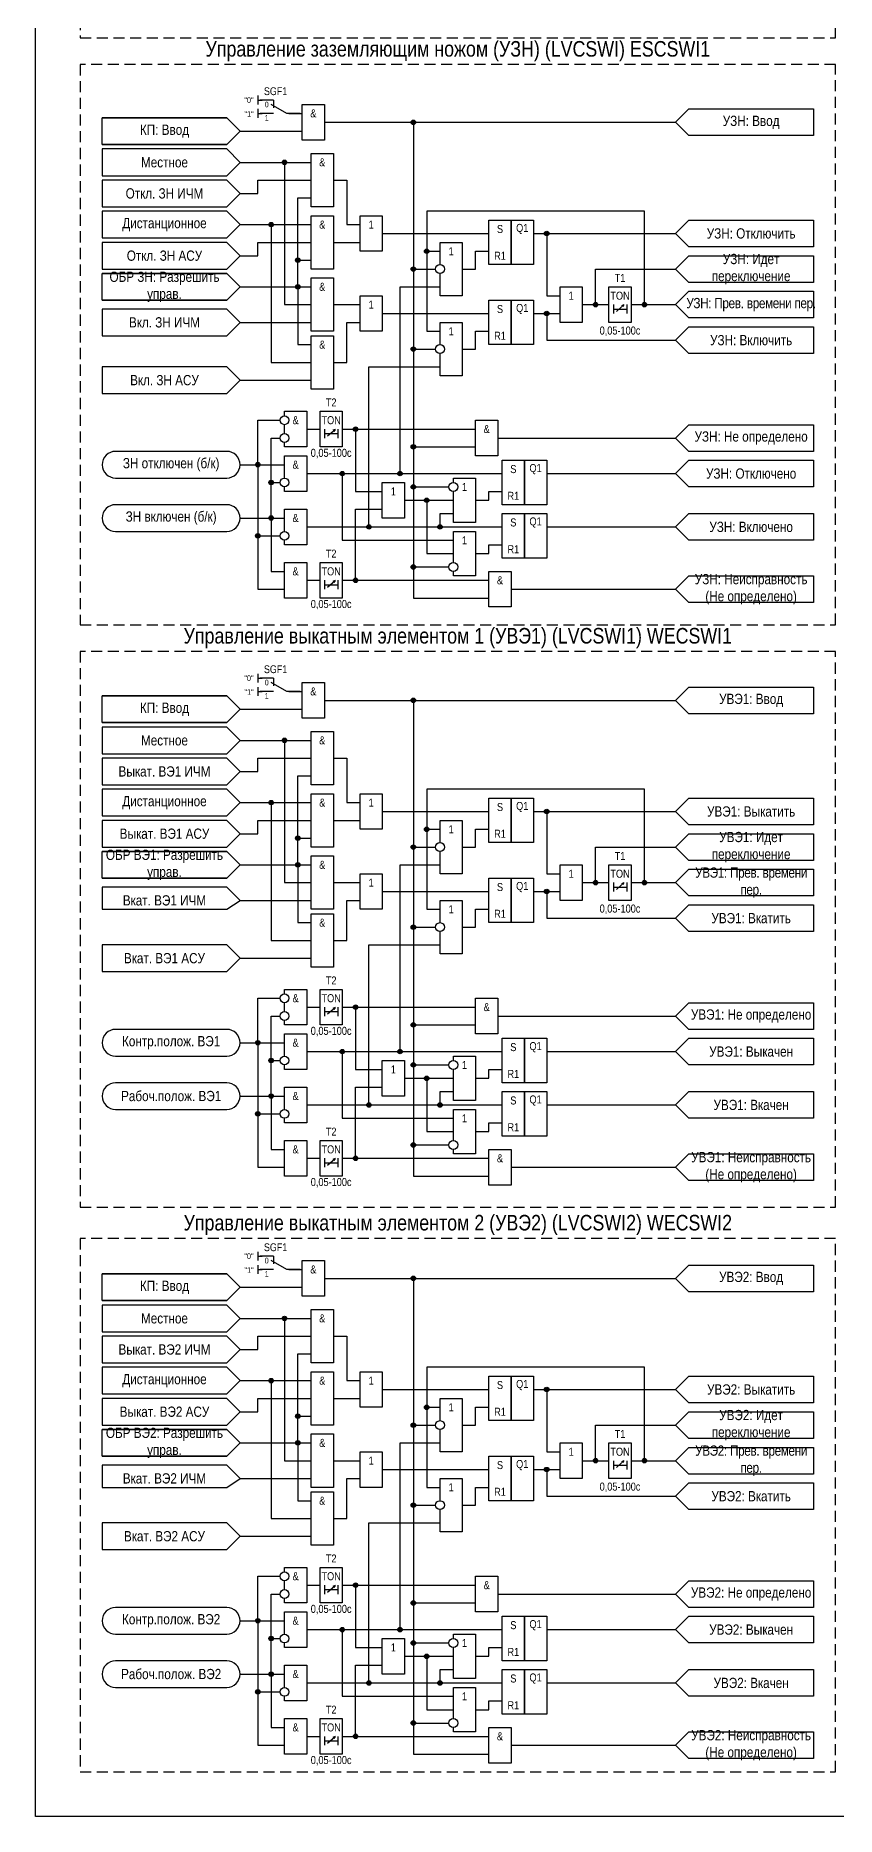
# Model space of a CAD drawing. Header units: millimetres. Extents: x -45 to 445, y 0 to 897.
# Drawn here: x 0 to 180.2, y 0 to 400.5 of the extents above; entities that cross this region are included whole.
import ezdxf
from ezdxf.enums import TextEntityAlignment as Align

# ---------------------------------------------------------------- set-up
doc = ezdxf.new("R2010")
doc.units = ezdxf.units.MM
doc.linetypes.add('штриховая2', pattern=[0.375, 0.25, -0.125])
doc.layers.add('TEXT', color=7, linetype='Continuous', lineweight=25)
doc.layers.add('Основная', color=7, linetype='Continuous')
doc.styles.add('2.5_Gost_RD', font='ARIALN.TTF', dxfattribs={"height": 2.5})
doc.styles.add('3.5_Gost_RD', font='ARIALN.TTF', dxfattribs={"height": 3.5})
doc.styles.add('Вывод', font='ARIALN.TTF', dxfattribs={"height": 2.5})
doc.styles.add('Компонент', font='ARIALN.TTF', dxfattribs={"height": 3.5})

# ---------------------------------------------------------------- blocks, each defined once
blk = doc.blocks.new('Точка')
at = {"ltscale": 100}
h = blk.add_hatch(color=256, dxfattribs=at)
h.dxf.hatch_style = 1
edge = h.paths.add_edge_path()
edge.add_arc((0, 0), 0.5, 0, 360)
blk.add_circle((0, 0), 0.5, dxfattribs=at)
blk = doc.blocks.new('*U958')
at = {"layer": 'Основная', "color": 0}
blk.add_line((0, 0), (7, 4), dxfattribs=at)
at = {"layer": 'Основная', "ltscale": 0.35}
blk.add_line((6, 6), (6, 2.5), dxfattribs=at)
blk = doc.blocks.new('*U985')
at = {"layer": 'Основная', "color": 0}
for p, q in [((-3, 6), (-9, 6)), ((-3, 0), (-9, 0)), ((9, 0), (3, 0))]:
    blk.add_line(p, q, dxfattribs=at)
at = {"layer": 'Основная', "ltscale": 0.25, "xscale": -1}
blk.add_blockref('*U958', (3, 0), dxfattribs=at)
at = {"layer": 'Основная'}
for tag, height, style, p in [('ОУ', 3.5, 'Компонент', (-2, 10)), ('В1', 2.5, 'Вывод', (-14, 6)), ('В2', 2.5, 'Вывод', (-6, 4)), ('В3', 2.5, 'Вывод', (-6, -2))]:
    blk.add_attdef(tag, text='', height=height, dxfattribs=dict(at, style=style)).set_placement(p, align=Align.MIDDLE_CENTER)

msp = doc.modelspace()

# ---------------------------------------------------------------- linework, layer by layer
at = {"ltscale": 100}
for p, q in [((50, 387), (50, 385)), ((50, 386), (51, 386)), ((50, 384), (50, 382)), ((50, 383), (51, 383)), ((123, 340), (129, 340)), ((134, 340), (134, 340)), ((69, 312), (69, 312)), ((69, 278), (69, 278)), ((50, 257), (50, 255)), ((50, 256), (51, 256)), ((50, 254), (50, 252)), ((50, 253), (51, 253)), ((123, 210), (129, 210)), ((134, 210), (134, 210)), ((69, 182), (69, 182)), ((69, 148), (69, 148)), ((50, 127), (50, 125)), ((50, 126), (51, 126)), ((50, 124), (50, 122)), ((50, 123), (51, 123)), ((123, 80), (129, 80)), ((134, 80), (134, 80)), ((69, 52), (69, 52)), ((69, 18), (69, 18))]:
    msp.add_line(p, q, dxfattribs=at)
at = {"color": 7, "ltscale": 100}
for p, q in [((130.7, 338.46), (132.37, 339.95)), ((132.37, 339.95), (131.85, 339.73)), ((132.37, 339.95), (132.11, 339.48)), ((65.7, 310.46), (67.37, 311.95)), ((67.37, 311.95), (66.85, 311.73)), ((67.37, 311.95), (67.11, 311.48)), ((65.7, 276.46), (67.37, 277.95)), ((67.37, 277.95), (66.85, 277.73)), ((67.37, 277.95), (67.11, 277.48)), ((130.7, 208.46), (132.37, 209.95)), ((132.37, 209.95), (131.85, 209.73)), ((132.37, 209.95), (132.11, 209.48)), ((65.7, 180.46), (67.37, 181.95)), ((67.37, 181.95), (66.85, 181.73)), ((67.37, 181.95), (67.11, 181.48)), ((65.7, 146.46), (67.37, 147.95)), ((67.37, 147.95), (66.85, 147.73)), ((67.37, 147.95), (67.11, 147.48)), ((130.7, 78.46), (132.37, 79.95)), ((132.37, 79.95), (131.85, 79.73)), ((132.37, 79.95), (132.11, 79.48)), ((65.7, 50.46), (67.37, 51.95)), ((67.37, 51.95), (66.85, 51.73)), ((67.37, 51.95), (67.11, 51.48)), ((65.7, 16.46), (67.37, 17.95)), ((67.37, 17.95), (66.85, 17.73)), ((67.37, 17.95), (67.11, 17.48))]:
    msp.add_line(p, q, dxfattribs=at)
at = {"color": 3, "ltscale": 100}
msp.add_lwpolyline([(0, 880), (315, 880), (315, 0), (0, 0)], close=True, dxfattribs=at)
at = {"linetype": 'штриховая2', "ltscale": 10}
for points in [[(180, 603), (10, 603), (10, 400), (180, 400)], [(180, 394), (10, 394), (10, 268), (180, 268)], [(180, 262), (10, 262), (10, 137), (180, 137)], [(180, 130), (10, 130), (10, 10), (180, 10)]]:
    msp.add_lwpolyline(points, close=True, dxfattribs=at)
at = {"ltscale": 100}
for points in [[(60, 385), (65, 385), (65, 377), (60, 377)], [(15, 375), (15, 369), (43, 369), (46, 372), (43, 375)], [(62, 374), (67, 374), (67, 362), (62, 362)], [(15, 368), (15, 362), (43, 362), (46, 365), (43, 368)], [(15, 361), (15, 355), (43, 355), (46, 358), (43, 361)], [(62, 360), (67, 360), (67, 348), (62, 348)], [(73, 360), (78, 360), (78, 352), (73, 352)], [(102, 359), (107, 359), (107, 349), (102, 349)], [(107, 359), (112, 359), (112, 349), (107, 349)], [(15, 354), (15, 348), (43, 348), (46, 351), (43, 354)], [(62, 346), (67, 346), (67, 334), (62, 334)], [(73, 342), (78, 342), (78, 334), (73, 334)], [(102, 341), (107, 341), (107, 331), (102, 331)], [(107, 341), (112, 341), (112, 331), (107, 331)], [(118, 344), (123, 344), (123, 336), (118, 336)], [(129, 344), (134, 344), (134, 336), (129, 336)], [(15, 339), (15, 333), (43, 333), (46, 336), (43, 339)], [(62, 333), (67, 333), (67, 321), (62, 321)], [(15, 326), (15, 320), (43, 320), (46, 323), (43, 326)], [(64, 316), (69, 316), (69, 308), (64, 308)], [(99, 314), (104, 314), (104, 306), (99, 306)], [(105, 305), (110, 305), (110, 295), (105, 295)], [(110, 305), (115, 305), (115, 295), (110, 295)], [(78, 300), (83, 300), (83, 292), (78, 292)], [(105, 293), (110, 293), (110, 283), (105, 283)], [(110, 293), (115, 293), (115, 283), (110, 283)], [(56, 282), (61, 282), (61, 274), (56, 274)], [(64, 282), (69, 282), (69, 274), (64, 274)], [(102, 280), (107, 280), (107, 272), (102, 272)], [(60, 255), (65, 255), (65, 247), (60, 247)], [(15, 245), (15, 239), (43, 239), (46, 242), (43, 245)], [(62, 244), (67, 244), (67, 232), (62, 232)], [(15, 238), (15, 232), (43, 232), (46, 235), (43, 238)], [(15, 231), (15, 225), (43, 225), (46, 228), (43, 231)], [(62, 230), (67, 230), (67, 218), (62, 218)], [(73, 230), (78, 230), (78, 222), (73, 222)], [(102, 229), (107, 229), (107, 219), (102, 219)], [(107, 229), (112, 229), (112, 219), (107, 219)], [(15, 224), (15, 218), (43, 218), (46, 221), (43, 224)], [(62, 216), (67, 216), (67, 204), (62, 204)], [(118, 214), (123, 214), (123, 206), (118, 206)], [(129, 214), (134, 214), (134, 206), (129, 206)], [(15, 209), (15, 204), (43, 204), (46, 206), (43, 209)], [(73, 212), (78, 212), (78, 204), (73, 204)], [(102, 211), (107, 211), (107, 201), (102, 201)], [(107, 211), (112, 211), (112, 201), (107, 201)], [(62, 203), (67, 203), (67, 191), (62, 191)], [(15, 196), (15, 190), (43, 190), (46, 193), (43, 196)], [(64, 186), (69, 186), (69, 178), (64, 178)], [(99, 184), (104, 184), (104, 176), (99, 176)], [(105, 175), (110, 175), (110, 165), (105, 165)], [(110, 175), (115, 175), (115, 165), (110, 165)], [(78, 170), (83, 170), (83, 162), (78, 162)], [(105, 163), (110, 163), (110, 153), (105, 153)], [(110, 163), (115, 163), (115, 153), (110, 153)], [(56, 152), (61, 152), (61, 144), (56, 144)], [(64, 152), (69, 152), (69, 144), (64, 144)], [(102, 150), (107, 150), (107, 142), (102, 142)], [(60, 125), (65, 125), (65, 117), (60, 117)], [(15, 115), (15, 109), (43, 109), (46, 112), (43, 115)], [(62, 114), (67, 114), (67, 102), (62, 102)], [(15, 108), (15, 102), (43, 102), (46, 105), (43, 108)], [(15, 101), (15, 95), (43, 95), (46, 98), (43, 101)], [(62, 100), (67, 100), (67, 88), (62, 88)], [(73, 100), (78, 100), (78, 92), (73, 92)], [(102, 99), (107, 99), (107, 89), (102, 89)], [(107, 99), (112, 99), (112, 89), (107, 89)], [(15, 94), (15, 88), (43, 88), (46, 91), (43, 94)], [(62, 86), (67, 86), (67, 74), (62, 74)], [(73, 82), (78, 82), (78, 74), (73, 74)], [(102, 81), (107, 81), (107, 71), (102, 71)], [(107, 81), (112, 81), (112, 71), (107, 71)], [(118, 84), (123, 84), (123, 76), (118, 76)], [(129, 84), (134, 84), (134, 76), (129, 76)], [(15, 79), (15, 74), (43, 74), (46, 76), (43, 79)], [(62, 73), (67, 73), (67, 61), (62, 61)], [(15, 66), (15, 60), (43, 60), (46, 63), (43, 66)], [(64, 56), (69, 56), (69, 48), (64, 48)], [(99, 54), (104, 54), (104, 46), (99, 46)], [(105, 45), (110, 45), (110, 35), (105, 35)], [(110, 45), (115, 45), (115, 35), (110, 35)], [(78, 40), (83, 40), (83, 32), (78, 32)], [(105, 33), (110, 33), (110, 23), (105, 23)], [(110, 33), (115, 33), (115, 23), (110, 23)], [(56, 22), (61, 22), (61, 14), (56, 14)], [(64, 22), (69, 22), (69, 14), (64, 14)], [(102, 20), (107, 20), (107, 12), (102, 12)]]:
    msp.add_lwpolyline(points, close=True, dxfattribs=at)
for points in [[(15, 376), (43, 376), (46, 379), (43, 382), (15, 382), (43, 382), (46, 379), (43, 376), (15, 376), (15, 382)], [(57, 383), (60, 383)], [(65, 381), (144, 381)], [(65, 381), (85, 381), (85, 348), (90, 348)], [(65, 381), (85, 381), (85, 330), (90, 330)], [(65, 381), (85, 381), (85, 299), (93, 299)], [(65, 381), (85, 381), (85, 274), (102, 274)], [(65, 381), (85, 381), (85, 308), (99, 308)], [(65, 381), (85, 381), (85, 281), (93, 281)], [(144, 381), (147, 384), (175, 384), (175, 378), (147, 378), (144, 381)], [(46, 379), (60, 379)], [(46, 372), (62, 372)], [(46, 372), (56, 372), (56, 340), (62, 340)], [(46, 365), (50, 365), (50, 368), (62, 368)], [(67, 368), (70, 368), (70, 358), (73, 358)], [(46, 344), (59, 344), (59, 364), (62, 364)], [(134, 340), (137, 340), (137, 361), (88, 361), (88, 352), (91, 352)], [(134, 340), (137, 340), (137, 361), (88, 361), (88, 334), (91, 334)], [(46, 358), (62, 358)], [(46, 358), (53, 358), (53, 327), (62, 327)], [(175, 353), (147, 353), (144, 356), (147, 359), (175, 359), (175, 353), (147, 353), (144, 356), (147, 359), (175, 359)], [(46, 351), (50, 351), (50, 354), (62, 354)], [(67, 354), (73, 354)], [(78, 356), (102, 356)], [(91, 349), (91, 354), (96, 354), (96, 342), (91, 342), (91, 347)], [(112, 356), (144, 356)], [(112, 356), (115, 356), (115, 342), (118, 342)], [(46, 344), (59, 344), (59, 350), (62, 350)], [(96, 348), (99, 348), (99, 352), (102, 352)], [(175, 345), (147, 345), (144, 348), (147, 351), (175, 351), (175, 345), (147, 345), (144, 348), (147, 351), (175, 351)], [(15, 341), (43, 341), (46, 344), (43, 347), (15, 347), (43, 347), (46, 344), (43, 341), (15, 341), (15, 347)], [(123, 340), (126, 340), (126, 348), (144, 348)], [(46, 344), (62, 344)], [(46, 344), (59, 344), (59, 331), (62, 331)], [(61, 302), (82, 302), (82, 344), (91, 344)], [(175, 337), (147, 337), (144, 340), (147, 343), (175, 343), (175, 337), (147, 337), (144, 340), (147, 343), (175, 343)], [(67, 340), (73, 340)], [(78, 338), (102, 338)], [(112, 338), (115, 338), (115, 332), (144, 332)], [(112, 338), (118, 338)], [(130, 340), (130, 338)], [(130, 339), (133, 339)], [(133, 340), (133, 338)], [(134, 340), (144, 340)], [(46, 336), (62, 336)], [(67, 327), (70, 327), (70, 336), (73, 336)], [(91, 331), (91, 336), (96, 336), (96, 324), (91, 324), (91, 329)], [(96, 330), (99, 330), (99, 334), (102, 334)], [(175, 329), (147, 329), (144, 332), (147, 335), (175, 335), (175, 329), (147, 329), (144, 332), (147, 335), (175, 335)], [(61, 290), (75, 290), (75, 326), (91, 326)], [(46, 323), (62, 323)], [(46, 304), (50, 304), (50, 314), (55, 314)], [(56, 315), (56, 316), (61, 316), (61, 308), (56, 308), (56, 309)], [(56, 311), (56, 313)], [(175, 307), (147, 307), (144, 310), (147, 313), (175, 313), (175, 307), (147, 307), (144, 310), (147, 313), (175, 313)], [(46, 292), (53, 292), (53, 310), (55, 310)], [(61, 312), (64, 312)], [(65, 312), (65, 310)], [(65, 311), (68, 311)], [(68, 312), (68, 310)], [(69, 312), (99, 312)], [(69, 312), (72, 312), (72, 298), (78, 298)], [(104, 310), (144, 310)], [(56, 301), (56, 306), (61, 306), (61, 298), (56, 298), (56, 299)], [(175, 299), (147, 299), (144, 302), (147, 305), (175, 305), (175, 299), (147, 299), (144, 302), (147, 305), (175, 305)], [(46, 304), (56, 304)], [(46, 304), (50, 304), (50, 288), (55, 288)], [(46, 304), (50, 304), (50, 276), (56, 276)], [(61, 302), (105, 302)], [(61, 302), (69, 302), (69, 287), (94, 287)], [(94, 300), (94, 301), (99, 301), (99, 291), (94, 291), (94, 298)], [(115, 302), (144, 302)], [(46, 292), (53, 292), (53, 300), (55, 300)], [(99, 296), (102, 296), (102, 298), (105, 298)], [(56, 289), (56, 294), (61, 294), (61, 286), (56, 286), (56, 287)], [(61, 290), (91, 290), (91, 293), (94, 293)], [(69, 278), (72, 278), (72, 294), (78, 294)], [(83, 296), (88, 296), (88, 284), (94, 284)], [(83, 296), (94, 296)], [(175, 287), (147, 287), (144, 290), (147, 293), (175, 293), (175, 287), (147, 287), (144, 290), (147, 293), (175, 293)], [(46, 292), (56, 292)], [(46, 292), (53, 292), (53, 280), (56, 280)], [(61, 290), (105, 290)], [(94, 282), (94, 289), (99, 289), (99, 279), (94, 279), (94, 280)], [(115, 290), (144, 290)], [(99, 284), (102, 284), (102, 286), (105, 286)], [(61, 278), (64, 278)], [(65, 278), (65, 276)], [(65, 277), (68, 277)], [(68, 278), (68, 276)], [(69, 278), (102, 278)], [(175, 273), (147, 273), (144, 276), (147, 279), (175, 279), (175, 273), (147, 273), (144, 276), (147, 279), (175, 279)], [(107, 276), (144, 276)], [(57, 253), (60, 253)], [(144, 251), (147, 254), (175, 254), (175, 248), (147, 248), (144, 251)], [(15, 246), (43, 246), (46, 249), (43, 252), (15, 252), (43, 252), (46, 249), (43, 246), (15, 246), (15, 252)], [(46, 249), (60, 249)], [(65, 251), (144, 251)], [(65, 251), (85, 251), (85, 218), (90, 218)], [(65, 251), (85, 251), (85, 200), (90, 200)], [(65, 251), (85, 251), (85, 169), (93, 169)], [(65, 251), (85, 251), (85, 144), (102, 144)], [(65, 251), (85, 251), (85, 178), (99, 178)], [(65, 251), (85, 251), (85, 151), (93, 151)], [(46, 242), (62, 242)], [(46, 242), (56, 242), (56, 210), (62, 210)], [(46, 235), (50, 235), (50, 238), (62, 238)], [(67, 238), (70, 238), (70, 228), (73, 228)], [(46, 214), (59, 214), (59, 234), (62, 234)], [(134, 210), (137, 210), (137, 231), (88, 231), (88, 222), (91, 222)], [(134, 210), (137, 210), (137, 231), (88, 231), (88, 204), (91, 204)], [(175, 223), (147, 223), (144, 226), (147, 229), (175, 229), (175, 223), (147, 223), (144, 226), (147, 229), (175, 229)], [(46, 228), (62, 228)], [(46, 228), (53, 228), (53, 197), (62, 197)], [(78, 226), (102, 226)], [(112, 226), (144, 226)], [(112, 226), (115, 226), (115, 212), (118, 212)], [(46, 221), (50, 221), (50, 224), (62, 224)], [(67, 224), (73, 224)], [(91, 219), (91, 224), (96, 224), (96, 212), (91, 212), (91, 217)], [(96, 218), (99, 218), (99, 222), (102, 222)], [(175, 215), (147, 215), (144, 218), (147, 221), (175, 221), (175, 215), (147, 215), (144, 218), (147, 221), (175, 221)], [(15, 211), (43, 211), (46, 214), (43, 217), (15, 217), (43, 217), (46, 214), (43, 211), (15, 211), (15, 217)], [(46, 214), (59, 214), (59, 220), (62, 220)], [(123, 210), (126, 210), (126, 218), (144, 218)], [(46, 214), (62, 214)], [(46, 214), (59, 214), (59, 201), (62, 201)], [(61, 172), (82, 172), (82, 214), (91, 214)], [(175, 207), (147, 207), (144, 210), (147, 213), (175, 213), (175, 207), (147, 207), (144, 210), (147, 213), (175, 213)], [(67, 210), (73, 210)], [(130, 210), (130, 208)], [(130, 209), (133, 209)], [(133, 210), (133, 208)], [(134, 210), (144, 210)], [(46, 206), (62, 206)], [(67, 197), (70, 197), (70, 206), (73, 206)], [(78, 208), (102, 208)], [(91, 201), (91, 206), (96, 206), (96, 194), (91, 194), (91, 199)], [(112, 208), (115, 208), (115, 202), (144, 202)], [(112, 208), (118, 208)], [(175, 199), (147, 199), (144, 202), (147, 205), (175, 205), (175, 199), (147, 199), (144, 202), (147, 205), (175, 205)], [(96, 200), (99, 200), (99, 204), (102, 204)], [(46, 193), (62, 193)], [(61, 160), (75, 160), (75, 196), (91, 196)], [(56, 185), (56, 186), (61, 186), (61, 178), (56, 178), (56, 179)], [(46, 174), (50, 174), (50, 184), (55, 184)], [(56, 181), (56, 183)], [(61, 182), (64, 182)], [(65, 182), (65, 180)], [(65, 181), (68, 181)], [(68, 182), (68, 180)], [(69, 182), (99, 182)], [(69, 182), (72, 182), (72, 168), (78, 168)], [(175, 177), (147, 177), (144, 180), (147, 183), (175, 183), (175, 177), (147, 177), (144, 180), (147, 183), (175, 183)], [(46, 162), (53, 162), (53, 180), (55, 180)], [(104, 180), (144, 180)], [(46, 174), (56, 174)], [(46, 174), (50, 174), (50, 158), (55, 158)], [(46, 174), (50, 174), (50, 146), (56, 146)], [(56, 171), (56, 176), (61, 176), (61, 168), (56, 168), (56, 169)], [(175, 169), (147, 169), (144, 172), (147, 175), (175, 175), (175, 169), (147, 169), (144, 172), (147, 175), (175, 175)], [(46, 162), (53, 162), (53, 170), (55, 170)], [(61, 172), (105, 172)], [(61, 172), (69, 172), (69, 157), (94, 157)], [(94, 170), (94, 171), (99, 171), (99, 161), (94, 161), (94, 168)], [(115, 172), (144, 172)], [(83, 166), (88, 166), (88, 154), (94, 154)], [(83, 166), (94, 166)], [(99, 166), (102, 166), (102, 168), (105, 168)], [(46, 162), (56, 162)], [(46, 162), (53, 162), (53, 150), (56, 150)], [(56, 159), (56, 164), (61, 164), (61, 156), (56, 156), (56, 157)], [(61, 160), (91, 160), (91, 163), (94, 163)], [(69, 148), (72, 148), (72, 164), (78, 164)], [(175, 157), (147, 157), (144, 160), (147, 163), (175, 163), (175, 157), (147, 157), (144, 160), (147, 163), (175, 163)], [(61, 160), (105, 160)], [(94, 152), (94, 159), (99, 159), (99, 149), (94, 149), (94, 150)], [(115, 160), (144, 160)], [(99, 154), (102, 154), (102, 156), (105, 156)], [(175, 143), (147, 143), (144, 146), (147, 149), (175, 149), (175, 143), (147, 143), (144, 146), (147, 149), (175, 149)], [(61, 148), (64, 148)], [(65, 148), (65, 146)], [(65, 147), (68, 147)], [(68, 148), (68, 146)], [(69, 148), (102, 148)], [(107, 146), (144, 146)], [(15, 116), (43, 116), (46, 119), (43, 122), (15, 122), (43, 122), (46, 119), (43, 116), (15, 116), (15, 122)], [(57, 123), (60, 123)], [(65, 121), (144, 121)], [(65, 121), (85, 121), (85, 88), (90, 88)], [(65, 121), (85, 121), (85, 70), (90, 70)], [(65, 121), (85, 121), (85, 39), (93, 39)], [(65, 121), (85, 121), (85, 14), (102, 14)], [(65, 121), (85, 121), (85, 48), (99, 48)], [(65, 121), (85, 121), (85, 21), (93, 21)], [(144, 121), (147, 124), (175, 124), (175, 118), (147, 118), (144, 121)], [(46, 119), (60, 119)], [(46, 112), (62, 112)], [(46, 112), (56, 112), (56, 80), (62, 80)], [(46, 105), (50, 105), (50, 108), (62, 108)], [(67, 108), (70, 108), (70, 98), (73, 98)], [(46, 84), (59, 84), (59, 104), (62, 104)], [(134, 80), (137, 80), (137, 101), (88, 101), (88, 92), (91, 92)], [(134, 80), (137, 80), (137, 101), (88, 101), (88, 74), (91, 74)], [(46, 98), (62, 98)], [(46, 98), (53, 98), (53, 67), (62, 67)], [(175, 93), (147, 93), (144, 96), (147, 99), (175, 99), (175, 93), (147, 93), (144, 96), (147, 99), (175, 99)], [(46, 91), (50, 91), (50, 94), (62, 94)], [(67, 94), (73, 94)], [(78, 96), (102, 96)], [(91, 89), (91, 94), (96, 94), (96, 82), (91, 82), (91, 87)], [(112, 96), (144, 96)], [(112, 96), (115, 96), (115, 82), (118, 82)], [(46, 84), (59, 84), (59, 90), (62, 90)], [(96, 88), (99, 88), (99, 92), (102, 92)], [(175, 85), (147, 85), (144, 88), (147, 91), (175, 91), (175, 85), (147, 85), (144, 88), (147, 91), (175, 91)], [(15, 81), (43, 81), (46, 84), (43, 87), (15, 87), (43, 87), (46, 84), (43, 81), (15, 81), (15, 87)], [(123, 80), (126, 80), (126, 88), (144, 88)], [(46, 84), (62, 84)], [(46, 84), (59, 84), (59, 71), (62, 71)], [(61, 42), (82, 42), (82, 84), (91, 84)], [(175, 77), (147, 77), (144, 80), (147, 83), (175, 83), (175, 77), (147, 77), (144, 80), (147, 83), (175, 83)], [(67, 80), (73, 80)], [(78, 78), (102, 78)], [(112, 78), (115, 78), (115, 72), (144, 72)], [(112, 78), (118, 78)], [(130, 80), (130, 78)], [(130, 79), (133, 79)], [(133, 80), (133, 78)], [(134, 80), (144, 80)], [(46, 76), (62, 76)], [(67, 67), (70, 67), (70, 76), (73, 76)], [(91, 71), (91, 76), (96, 76), (96, 64), (91, 64), (91, 69)], [(96, 70), (99, 70), (99, 74), (102, 74)], [(175, 69), (147, 69), (144, 72), (147, 75), (175, 75), (175, 69), (147, 69), (144, 72), (147, 75), (175, 75)], [(61, 30), (75, 30), (75, 66), (91, 66)], [(46, 63), (62, 63)], [(46, 44), (50, 44), (50, 54), (55, 54)], [(56, 55), (56, 56), (61, 56), (61, 48), (56, 48), (56, 49)], [(56, 51), (56, 53)], [(175, 47), (147, 47), (144, 50), (147, 53), (175, 53), (175, 47), (147, 47), (144, 50), (147, 53), (175, 53)], [(46, 32), (53, 32), (53, 50), (55, 50)], [(61, 52), (64, 52)], [(65, 52), (65, 50)], [(65, 51), (68, 51)], [(68, 52), (68, 50)], [(69, 52), (99, 52)], [(69, 52), (72, 52), (72, 38), (78, 38)], [(104, 50), (144, 50)], [(56, 41), (56, 46), (61, 46), (61, 38), (56, 38), (56, 39)], [(175, 39), (147, 39), (144, 42), (147, 45), (175, 45), (175, 39), (147, 39), (144, 42), (147, 45), (175, 45)], [(46, 44), (56, 44)], [(46, 44), (50, 44), (50, 28), (55, 28)], [(46, 44), (50, 44), (50, 16), (56, 16)], [(61, 42), (105, 42)], [(61, 42), (69, 42), (69, 27), (94, 27)], [(94, 40), (94, 41), (99, 41), (99, 31), (94, 31), (94, 38)], [(115, 42), (144, 42)], [(46, 32), (53, 32), (53, 40), (55, 40)], [(99, 36), (102, 36), (102, 38), (105, 38)], [(56, 29), (56, 34), (61, 34), (61, 26), (56, 26), (56, 27)], [(61, 30), (91, 30), (91, 33), (94, 33)], [(69, 18), (72, 18), (72, 34), (78, 34)], [(83, 36), (88, 36), (88, 24), (94, 24)], [(83, 36), (94, 36)], [(175, 27), (147, 27), (144, 30), (147, 33), (175, 33), (175, 27), (147, 27), (144, 30), (147, 33), (175, 33)], [(46, 32), (56, 32)], [(46, 32), (53, 32), (53, 20), (56, 20)], [(61, 30), (105, 30)], [(94, 22), (94, 29), (99, 29), (99, 19), (94, 19), (94, 20)], [(115, 30), (144, 30)], [(99, 24), (102, 24), (102, 26), (105, 26)], [(61, 18), (64, 18)], [(65, 18), (65, 16)], [(65, 17), (68, 17)], [(68, 18), (68, 16)], [(69, 18), (102, 18)], [(175, 13), (147, 13), (144, 16), (147, 19), (175, 19), (175, 13), (147, 13), (144, 16), (147, 19), (175, 19)], [(107, 16), (144, 16)]]:
    msp.add_lwpolyline(points, dxfattribs=at)
for points in [[(18, 301), (43, 301, 1), (43, 307), (18, 307, 1)], [(18, 289), (43, 289, 1), (43, 295), (18, 295, 1)], [(18, 171), (43, 171, 1), (43, 177), (18, 177, 1)], [(18, 159), (43, 159, 1), (43, 165), (18, 165, 1)], [(18, 41), (43, 41, 1), (43, 47), (18, 47, 1)], [(18, 29), (43, 29, 1), (43, 35), (18, 35, 1)]]:
    msp.add_lwpolyline(points, format="xyb", close=True, dxfattribs=at)
for centre in [(91, 348), (91, 330), (56, 314), (56, 310), (56, 300), (94, 299), (56, 288), (94, 281), (91, 218), (91, 200), (56, 184), (56, 180), (56, 170), (94, 169), (56, 158), (94, 151), (91, 88), (91, 70), (56, 54), (56, 50), (56, 40), (94, 39), (56, 28), (94, 21)]:
    msp.add_circle(centre, 1, dxfattribs=at)

# ---------------------------------------------------------------- block references
for p in [(85, 381), (56, 372), (53, 358), (88, 352), (59, 350), (85, 348), (59, 344), (137, 340), (85, 330), (85, 308), (82, 302), (85, 299), (85, 251), (56, 242), (53, 228), (59, 220), (88, 222), (85, 218), (59, 214), (137, 210), (85, 200), (85, 178), (82, 172), (85, 169), (85, 121), (56, 112), (53, 98), (88, 92), (59, 90), (85, 88), (59, 84), (137, 80), (85, 70), (85, 48), (82, 42), (85, 39)]:
    msp.add_blockref('Точка', p, dxfattribs=at)
at = {"color": 1, "ltscale": 100}
for p in [(115, 356), (126, 340), (115, 338), (115, 226), (115, 208), (126, 210), (115, 96), (126, 80), (115, 78)]:
    msp.add_blockref('Точка', p, dxfattribs=at)
at = {"color": 2, "ltscale": 100}
for p in [(72, 312), (50, 304), (53, 300), (69, 302), (88, 296), (53, 292), (50, 288), (75, 290), (91, 290), (85, 281), (72, 278), (72, 182), (50, 174), (69, 172), (53, 170), (88, 166), (53, 162), (75, 160), (91, 160), (50, 158), (72, 148), (85, 151), (72, 52), (50, 44), (53, 40), (69, 42), (88, 36), (53, 32), (50, 28), (75, 30), (91, 30), (85, 21), (72, 18)]:
    msp.add_blockref('Точка', p, dxfattribs=at)
at = {"layer": 'Основная', "ltscale": 0.25, "xscale": 0.5, "yscale": 0.5, "zscale": 0.5}
for p in [(55, 383), (55, 253), (55, 123)]:
    msp.add_blockref('*U985', p, dxfattribs=at).add_auto_attribs({'ОУ': 'SGF1', 'В1': '"0"', 'В2': '0', 'В3': '1'})

# ---------------------------------------------------------------- texts
at = {"color": 30, "ltscale": 100, "char_height": 3.5, "width": 170, "attachment_point": 5, "style": '3.5_Gost_RD'}
for s, insert in [('Управление заземляющим ножом (УЗН) (LVCSWI) {\\C6;ESCSWI1}', (95, 397)), ('Управление выкатным элементом 1 (УВЭ1) (LVCSWI1) {\\C6;WECSWI1}', (95, 265)), ('Управление выкатным элементом 2 (УВЭ2) (LVCSWI2) {\\C6;WECSWI2}', (95, 133))]:
    msp.add_mtext(s, dxfattribs=dict(at, insert=insert))
at = {"ltscale": 100, "char_height": 1.25, "attachment_point": 1, "style": '3.5_Gost_RD'}
for insert in [(47, 383.5), (47, 253.5), (47, 123.5)]:
    msp.add_mtext_dynamic_manual_height_columns('"1"', width=2, gutter_width=17.5, heights=[0], dxfattribs=dict(at, insert=insert))
at = {"ltscale": 100, "attachment_point": 5, "style": '2.5_Gost_RD'}
for s, insert, char_height, width in [('{\\C256;&}', (62.5, 383), 1.8, 5), ('УЗН: Ввод', (161, 381), 2.3, 28), ('Местное', (29, 372), 2.3, 28), ('&', (64.5, 372), 1.8, 5), ('Откл. ЗН ИЧМ', (29, 365), 2.3, 28), ('Дистанционное', (29, 358), 2.3, 28), ('&', (64.5, 358), 1.8, 5), ('1', (75.5, 358), 1.8, 5), ('S', (104.5, 357), 1.8, 5), ('Q1', (109.5, 357), 1.8, 5), ('УЗН: Отключить', (161, 356), 2.3, 28), ('1', (93.5, 352), 1.8, 5), ('Откл. ЗН АСУ', (29, 351), 2.3, 28), ('R1', (104.5, 351), 1.8, 5), ('УЗН: Идет переключение', (161, 348), 2.3, 28), ('&', (64.5, 344), 1.8, 5), ('T1', (131.5, 346), 1.8, 5), ('1', (75.5, 340), 1.8, 5), ('1', (120.5, 342), 1.8, 5), ('TON', (131.5, 342), 1.8, 5), ('{\\T0.95;УЗН: Прев. времени пер.}', (161, 340), 2.3, 28), ('Вкл. ЗН ИЧМ', (29, 336), 2.3, 28), ('S', (104.5, 339), 1.8, 5), ('Q1', (109.5, 339), 1.8, 5), ('1', (93.5, 334), 1.8, 5), ('R1', (104.5, 333), 1.8, 5), ('0,05-100с', (131.5, 334), 1.8, 5), ('УЗН: Включить', (161, 332), 2.3, 28), ('&', (64.5, 331), 1.8, 5), ('Вкл. ЗН АСУ', (29, 323), 2.3, 28), ('T2', (66.5, 318), 1.8, 5), ('&', (58.5, 314), 1.8, 5), ('TON', (66.5, 314), 1.8, 5), ('&', (101.5, 312), 1.8, 5), ('УЗН: Не определено', (161, 310), 2.3, 28), ('&', (58.5, 304), 1.8, 5), ('0,05-100с', (66.5, 306.5), 1.8, 5), ('S', (107.5, 303), 1.8, 5), ('Q1', (112.5, 303), 1.8, 5), ('УЗН: Отключено', (161, 302), 2.3, 28), ('1', (80.5, 298), 1.8, 5), ('1', (96.5, 299), 1.8, 5), ('R1', (107.5, 297), 1.8, 5), ('&', (58.5, 292), 1.8, 5), ('S', (107.5, 291), 1.8, 5), ('Q1', (112.5, 291), 1.8, 5), ('УЗН: Включено', (161, 290), 2.3, 28), ('T2', (66.5, 284), 1.8, 5), ('1', (96.5, 287), 1.8, 5), ('R1', (107.5, 285), 1.8, 5), ('&', (58.5, 280), 1.8, 5), ('TON', (66.5, 280), 1.8, 5), ('&', (104.5, 278), 1.8, 5), ('УЗН: Неисправность (Не определено)', (161, 276), 2.3, 28), ('0,05-100с', (66.5, 272.5), 1.8, 5), ('{\\C256;&}', (62.5, 253), 1.8, 5), ('УВЭ1: Ввод', (161, 251), 2.3, 28), ('Местное', (29, 242), 2.3, 28), ('&', (64.5, 242), 1.8, 5), ('Выкат. ВЭ1 ИЧМ', (29, 235), 2.3, 28), ('Дистанционное', (29, 228), 2.3, 28), ('&', (64.5, 228), 1.8, 5), ('1', (75.5, 228), 1.8, 5), ('S', (104.5, 227), 1.8, 5), ('Q1', (109.5, 227), 1.8, 5), ('УВЭ1: Выкатить', (161, 226), 2.3, 28), ('Выкат. ВЭ1 АСУ', (29, 221), 2.3, 28), ('1', (93.5, 222), 1.8, 5), ('R1', (104.5, 221), 1.8, 5), ('УВЭ1: Идет переключение', (161, 218), 2.3, 28), ('T1', (131.5, 216), 1.8, 5), ('&', (64.5, 214), 1.8, 5), ('1', (120.5, 212), 1.8, 5), ('TON', (131.5, 212), 1.8, 5), ('{\\T0.95;УВЭ1: Прев. времени пер.}', (161, 210), 2.3, 28), ('1', (75.5, 210), 1.8, 5), ('S', (104.5, 209), 1.8, 5), ('Q1', (109.5, 209), 1.8, 5), ('Вкат. ВЭ1 ИЧМ', (29, 206), 2.3, 28), ('1', (93.5, 204), 1.8, 5), ('0,05-100с', (131.5, 204), 1.8, 5), ('&', (64.5, 201), 1.8, 5), ('R1', (104.5, 203), 1.8, 5), ('УВЭ1: Вкатить', (161, 202), 2.3, 28), ('Вкат. ВЭ1 АСУ', (29, 193), 2.3, 28), ('T2', (66.5, 188), 1.8, 5), ('&', (58.5, 184), 1.8, 5), ('TON', (66.5, 184), 1.8, 5), ('&', (101.5, 182), 1.8, 5), ('УВЭ1: Не определено', (161, 180), 2.3, 28), ('0,05-100с', (66.5, 176.5), 1.8, 5), ('&', (58.5, 174), 1.8, 5), ('S', (107.5, 173), 1.8, 5), ('Q1', (112.5, 173), 1.8, 5), ('УВЭ1: Выкачен', (161, 172), 2.3, 28), ('1', (80.5, 168), 1.8, 5), ('1', (96.5, 169), 1.8, 5), ('R1', (107.5, 167), 1.8, 5), ('&', (58.5, 162), 1.8, 5), ('S', (107.5, 161), 1.8, 5), ('Q1', (112.5, 161), 1.8, 5), ('УВЭ1: Вкачен', (161, 160), 2.3, 28), ('1', (96.5, 157), 1.8, 5), ('T2', (66.5, 154), 1.8, 5), ('R1', (107.5, 155), 1.8, 5), ('&', (58.5, 150), 1.8, 5), ('TON', (66.5, 150), 1.8, 5), ('&', (104.5, 148), 1.8, 5), ('УВЭ1: Неисправность (Не определено)', (161, 146), 2.3, 28), ('0,05-100с', (66.5, 142.5), 1.8, 5), ('{\\C256;&}', (62.5, 123), 1.8, 5), ('УВЭ2: Ввод', (161, 121), 2.3, 28), ('Местное', (29, 112), 2.3, 28), ('&', (64.5, 112), 1.8, 5), ('Выкат. ВЭ2 ИЧМ', (29, 105), 2.3, 28), ('Дистанционное', (29, 98), 2.3, 28), ('&', (64.5, 98), 1.8, 5), ('1', (75.5, 98), 1.8, 5), ('S', (104.5, 97), 1.8, 5), ('Q1', (109.5, 97), 1.8, 5), ('УВЭ2: Выкатить', (161, 96), 2.3, 28), ('Выкат. ВЭ2 АСУ', (29, 91), 2.3, 28), ('1', (93.5, 92), 1.8, 5), ('R1', (104.5, 91), 1.8, 5), ('УВЭ2: Идет переключение', (161, 88), 2.3, 28), ('&', (64.5, 84), 1.8, 5), ('T1', (131.5, 86), 1.8, 5), ('1', (75.5, 80), 1.8, 5), ('Q1', (109.5, 79), 1.8, 5), ('1', (120.5, 82), 1.8, 5), ('TON', (131.5, 82), 1.8, 5), ('{\\T0.95;УВЭ2: Прев. времени пер.}', (161, 80), 2.3, 28), ('Вкат. ВЭ2 ИЧМ', (29, 76), 2.3, 28), ('S', (104.5, 79), 1.8, 5), ('1', (93.5, 74), 1.8, 5), ('R1', (104.5, 73), 1.8, 5), ('0,05-100с', (131.5, 74), 1.8, 5), ('УВЭ2: Вкатить', (161, 72), 2.3, 28), ('&', (64.5, 71), 1.8, 5), ('Вкат. ВЭ2 АСУ', (29, 63), 2.3, 28), ('T2', (66.5, 58), 1.8, 5), ('&', (58.5, 54), 1.8, 5), ('TON', (66.5, 54), 1.8, 5), ('&', (101.5, 52), 1.8, 5), ('УВЭ2: Не определено', (161, 50), 2.3, 28), ('&', (58.5, 44), 1.8, 5), ('0,05-100с', (66.5, 46.5), 1.8, 5), ('Q1', (112.5, 43), 1.8, 5), ('S', (107.5, 43), 1.8, 5), ('УВЭ2: Выкачен', (161, 42), 2.3, 28), ('1', (80.5, 38), 1.8, 5), ('1', (96.5, 39), 1.8, 5), ('R1', (107.5, 37), 1.8, 5), ('&', (58.5, 32), 1.8, 5), ('Q1', (112.5, 31), 1.8, 5), ('S', (107.5, 31), 1.8, 5), ('УВЭ2: Вкачен', (161, 30), 2.3, 28), ('T2', (66.5, 24), 1.8, 5), ('1', (96.5, 27), 1.8, 5), ('R1', (107.5, 25), 1.8, 5), ('&', (58.5, 20), 1.8, 5), ('TON', (66.5, 20), 1.8, 5), ('&', (104.5, 18), 1.8, 5), ('УВЭ2: Неисправность {\\C3;(Не определено)}', (161, 16), 2.3, 28), ('0,05-100с', (66.5, 12.5), 1.8, 5)]:
    msp.add_mtext(s, dxfattribs=dict(at, insert=insert, char_height=char_height, width=width))
at = {"layer": 'TEXT', "color": 0, "ltscale": 100, "char_height": 2.3, "width": 28, "attachment_point": 5, "style": '2.5_Gost_RD'}
for insert in [(29, 379), (29, 249), (29, 119)]:
    msp.add_mtext('{\\C256;КП: Ввод}', dxfattribs=dict(at, insert=insert))
at = {"layer": 'TEXT', "ltscale": 100, "char_height": 2.3, "attachment_point": 5, "style": '2.5_Gost_RD'}
for s, insert, width in [('ОБР ЗН: Разрешить управ.', (29, 344), 28), ('ЗН отключен (б/к)', (30.5, 304), 31), ('ЗН включен (б/к)', (30.5, 292), 31), ('ОБР ВЭ1: Разрешить управ.', (29, 214), 28), ('Контр.полож. ВЭ1', (30.5, 174), 31), ('\\pt18.4;Рабоч.полож. ВЭ1', (30.5, 162), 31), ('ОБР ВЭ2: Разрешить управ.', (29, 84), 28), ('Контр.полож. ВЭ2', (30.5, 44), 31), ('\\pt18.4;Рабоч.полож. ВЭ2', (30.5, 32), 31)]:
    msp.add_mtext(s, dxfattribs=dict(at, insert=insert, width=width))

doc.saveas('drawing.dxf')
